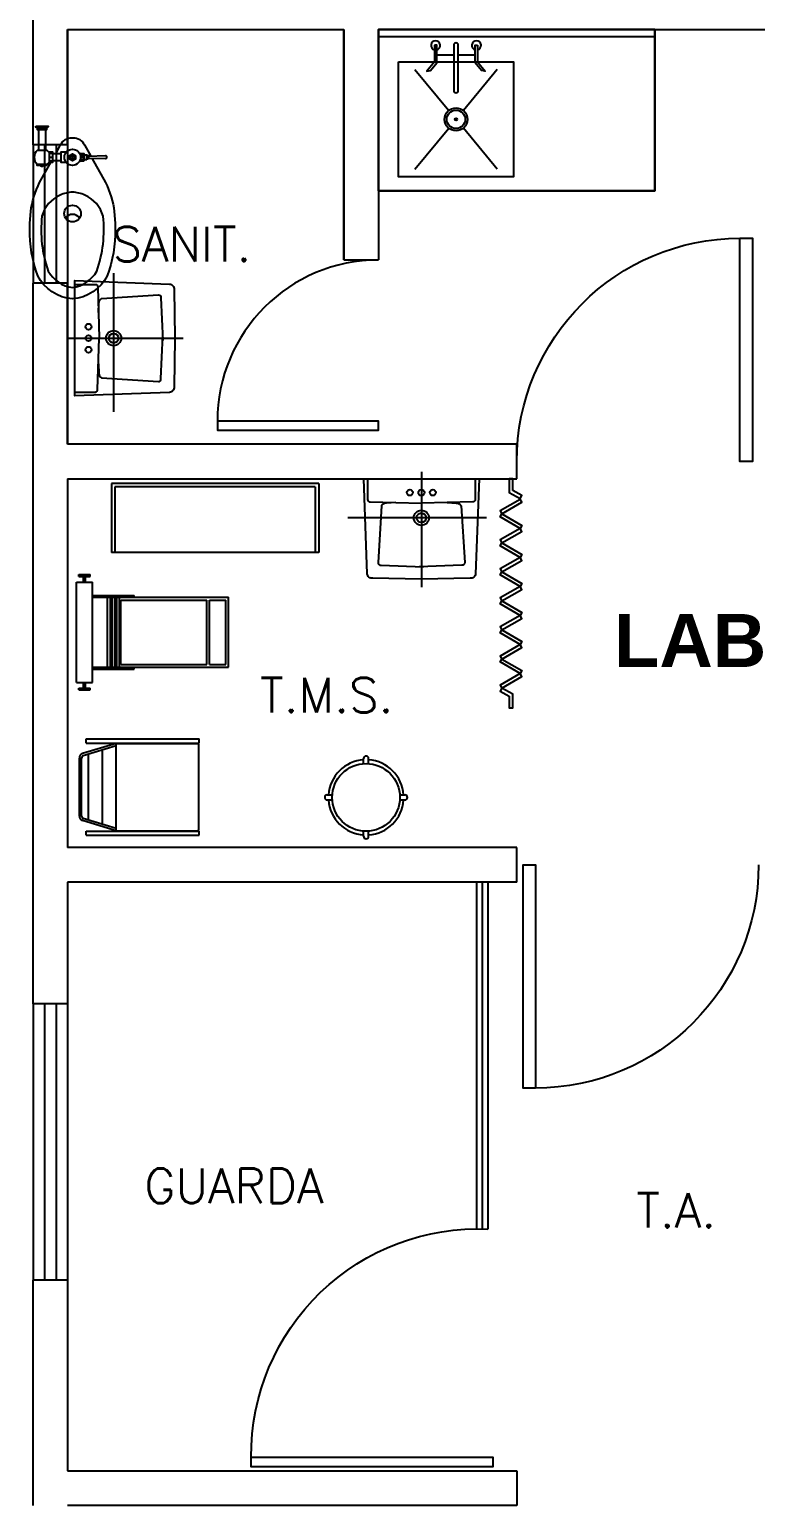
# Model space of a CAD drawing. Header units: millimetres. Extents: x 2523 to 2756, y 378 to 482.
# Drawn here: x 2724.95 to 2728.1, y 387.42 to 393.82 of the extents above; entities that cross this region are included whole.
import ezdxf
from ezdxf.enums import TextEntityAlignment as Align

# ---------------------------------------------------------------- set-up
doc = ezdxf.new("R2010")
doc.units = ezdxf.units.MM
for name, color, linetype in [('CANCEL', 6, 'Continuous'), ('M', 5, 'Continuous'), ('MOBILIARIO', 161, 'Continuous'), ('MOBSANIT', 161, 'Continuous'), ('TEX-MOB', 11, 'Continuous'), ('TEXTO', 3, 'Continuous'), ('TEXTOS', 3, 'Continuous')]:
    doc.layers.add(name, color=color, linetype=linetype)
doc.styles.add('ArialB', font='arialbd.ttf')
doc.styles.add('HANDLET', font='handlet.shx')
doc.styles.add('ROMANS', font='romans.shx')

# ---------------------------------------------------------------- blocks, each defined once
blk = doc.blocks.new('CORT1')
for points in [[(-0.9436, -0.0075), (-0.9936, -0.0075), (-0.9936, 0.0075), (-0.9349, 0.0075), (-0.9077, -0.0396), (-0.9207, -0.0471)], [(-0.9047, -0.0396), (-0.8547, 0.0471), (-0.8417, 0.0396), (-0.8917, -0.0471)], [(-0.7787, -0.0396), (-0.8287, 0.0471), (-0.8417, 0.0396), (-0.7917, -0.0471)], [(-0.7787, -0.0396), (-0.7287, 0.0471), (-0.7157, 0.0396), (-0.7657, -0.0471)], [(-0.6527, -0.0396), (-0.7027, 0.0471), (-0.7157, 0.0396), (-0.6657, -0.0471)], [(-0.6527, -0.0396), (-0.6027, 0.0471), (-0.5897, 0.0396), (-0.6397, -0.0471)], [(-0.5268, -0.0396), (-0.5768, 0.0471), (-0.5897, 0.0396), (-0.5397, -0.0471)], [(-0.5268, -0.0396), (-0.4768, 0.0471), (-0.4638, 0.0396), (-0.5138, -0.0471)], [(-0.4008, -0.0396), (-0.4508, 0.0471), (-0.4638, 0.0396), (-0.4138, -0.0471)], [(-0.4008, -0.0396), (-0.3508, 0.0471), (-0.3378, 0.0396), (-0.3878, -0.0471)], [(-0.2748, -0.0396), (-0.3248, 0.0471), (-0.3378, 0.0396), (-0.2878, -0.0471)], [(-0.2748, -0.0396), (-0.2248, 0.0471), (-0.2118, 0.0396), (-0.2618, -0.0471)], [(-0.1488, -0.0396), (-0.1988, 0.0471), (-0.2118, 0.0396), (-0.1618, -0.0471)], [(-0.1488, -0.0396), (-0.0988, 0.0471), (-0.0858, 0.0396), (-0.1358, -0.0471)], [(-0.05, 0.0075), (0, 0.0075), (0, -0.0075), (-0.0587, -0.0075), (-0.0858, 0.0396), (-0.0728, 0.0471)]]:
    blk.add_lwpolyline(points, close=True)
blk = doc.blocks.new('OBLVSMPROV')
for points in [[(0, 0.1999), (0, -0.3015)], [(0.282, 0), (-0.3191, 0)]]:
    blk.add_lwpolyline(points)
for points in [[(-0.0012, -0.2661), (-0.2113, -0.2622, -0.448672), (-0.235, -0.2426), (-0.2503, 0.1689, -0.425069), (-0.2503, 0.1689), (-0.0003, 0.1689)], [(-0.2337, 0.1689), (-0.2337, 0.0791, 0.440685), (-0.223, 0.0693), (0, 0.063)], [(0.2337, 0.1689), (0.2337, 0.0791, -0.440685), (0.223, 0.0693), (0, 0.063)], [(0.0003, 0.1689), (0.2503, 0.1689, -0.425069), (0.2503, 0.1689), (0.235, -0.2426, -0.448672), (0.2113, -0.2622), (0.0012, -0.2661)], [(-0.1115, 0.0661), (-0.1516, 0.064, 0.229331), (-0.1725, 0.0526), (-0.188, -0.1946, 0.498504), (-0.1752, -0.2055), (0.0098, -0.213)], [(0.1115, 0.0661), (0.1516, 0.064, -0.229331), (0.1725, 0.0526), (0.188, -0.1946, -0.498504), (0.1752, -0.2055), (-0.0098, -0.213)]]:
    blk.add_lwpolyline(points, format="xyb")
for centre, radius in [((-0.0499, 0.1092), 0.0129), ((0, 0.1092), 0.0129), ((0.0499, 0.1092), 0.0129), ((0, 0), 0.0328), ((0, 0), 0.0208)]:
    blk.add_circle(centre, radius)
blk = doc.blocks.new('301')
at = {"linetype": 'Continuous'}
for p, q in [((-0.2175, 0), (0.2175, 0)), ((-0.2175, 0), (-0.2175, -0.07)), ((0.2175, 0), (0.2175, -0.07)), ((-0.2505, -0.01), (-0.2505, -0.06)), ((-0.2505, -0.01), (-0.2425, -0.01)), ((-0.2505, -0.06), (-0.2425, -0.06)), ((-0.2425, -0.01), (-0.2425, -0.06)), ((-0.2425, -0.031), (-0.2175, -0.031)), ((-0.2425, -0.039), (-0.2175, -0.039)), ((0.2175, -0.031), (0.2425, -0.031)), ((0.2175, -0.039), (0.2425, -0.039)), ((0.2425, -0.01), (0.2425, -0.06)), ((0.2425, -0.01), (0.2505, -0.01)), ((0.2425, -0.06), (0.2505, -0.06)), ((0.2505, -0.01), (0.2505, -0.06)), ((-0.2175, -0.07), (0.2175, -0.07)), ((-0.16, -0.07), (-0.16, -0.25)), ((-0.152, -0.07), (-0.152, -0.66)), ((0.152, -0.07), (0.152, -0.66)), ((0.16, -0.07), (0.16, -0.25)), ((-0.152, -0.135), (0.152, -0.135)), ((-0.152, -0.147), (0.152, -0.147)), ((-0.152, -0.155), (0.152, -0.155)), ((-0.152, -0.167), (0.152, -0.167)), ((-0.152, -0.175), (0.152, -0.175)), ((-0.152, -0.187), (0.152, -0.187)), ((-0.14, -0.192), (0.14, -0.192)), ((-0.14, -0.192), (-0.14, -0.566)), ((0.14, -0.192), (0.14, -0.566)), ((-0.16, -0.25), (-0.152, -0.25)), ((0.152, -0.25), (0.16, -0.25)), ((-0.14, -0.566), (0.14, -0.566)), ((-0.14, -0.578), (0.14, -0.578)), ((-0.14, -0.578), (-0.14, -0.648)), ((0.14, -0.578), (0.14, -0.648)), ((-0.152, -0.66), (0.152, -0.66)), ((-0.14, -0.648), (0.14, -0.648))]:
    blk.add_line(p, q, dxfattribs=at)
at = {"layer": 'TEX-MOB', "style": 'HANDLET'}
blk.add_attdef('301', text='', height=0.075, dxfattribs=at).set_placement((0, -0.4278), align=Align.MIDDLE_CENTER)
blk = doc.blocks.new('68')
at = {"linetype": 'Continuous'}
for p, q in [((-0.1269, 0.3256), (0.1255, 0.3256)), ((-0.2097, 0.2956), (-0.1917, 0.2956)), ((-0.2097, 0.2956), (-0.2097, -0.1944)), ((-0.1917, 0.2956), (-0.1917, -0.1944)), ((-0.1902, 0.1656), (-0.146, 0.3114)), ((-0.1797, 0.1656), (-0.1364, 0.3085)), ((-0.1434, 0.2856), (0.142, 0.2856)), ((-0.1269, 0.3156), (0.1255, 0.3156)), ((0.1784, 0.1656), (0.135, 0.3085)), ((0.1888, 0.1656), (0.1446, 0.3114)), ((0.1903, 0.2956), (0.2083, 0.2956)), ((0.1903, 0.2956), (0.1903, -0.1944)), ((0.2083, 0.2956), (0.2083, -0.1944)), ((-0.1616, 0.2256), (0.1602, 0.2256)), ((-0.1902, 0.1656), (-0.1902, -0.1879)), ((-0.1902, 0.1656), (0.1888, 0.1656)), ((0.1888, 0.1656), (0.1888, -0.1879)), ((-0.2097, -0.1944), (-0.1917, -0.1944)), ((-0.1852, -0.1929), (0.1838, -0.1929)), ((0.1903, -0.1944), (0.2083, -0.1944))]:
    blk.add_line(p, q, dxfattribs=at)
for centre, radius, start, end in [((-0.1269, 0.3056), 0.02, 90, 163.13663), ((0.1255, 0.3056), 0.02, 16.86337, 90), ((-0.1269, 0.3056), 0.01, 90, 163.13663), ((0.1255, 0.3056), 0.01, 16.86337, 90), ((-0.1852, -0.1879), 0.005, 180, 270), ((0.1838, -0.1879), 0.005, 270, 0)]:
    blk.add_arc(centre, radius, start, end, dxfattribs=at)
at = {"layer": 'TEXTO', "style": 'HANDLET'}
blk.add_attdef('68', text='', height=0.075, dxfattribs=at).set_placement((0.0112, -0.0135), align=Align.MIDDLE_CENTER)
blk = doc.blocks.new('86')
at = {"linetype": 'Continuous'}
for p, q in [((-0.0109, 0.1688), (-0.0109, 0.1466)), ((0.0109, 0.1688), (0.0109, 0.1466)), ((-0.1688, 0.0109), (-0.1466, 0.0109)), ((0.1466, 0.0109), (0.1688, 0.0109)), ((-0.1688, -0.0109), (-0.1466, -0.0109)), ((0.1466, -0.0109), (0.1688, -0.0109)), ((-0.0109, -0.1466), (-0.0109, -0.1688)), ((0.0109, -0.1466), (0.0109, -0.1688))]:
    blk.add_line(p, q, dxfattribs=at)
blk.add_circle((0, 0), 0.147, dxfattribs=at)
for centre, radius, start, end in [((0, 0), 0.1633, 93.82255, 176.17745), ((0, 0.1688), 0.0109, 0, 180), ((0, 0), 0.1633, 3.82255, 86.17745), ((-0.1688, 0), 0.0109, 90, 270), ((0.1688, 0), 0.0109, 270, 90), ((0, 0), 0.1633, 183.82255, 266.17745), ((0, 0), 0.1633, 273.82255, 356.17745), ((0, -0.1688), 0.0109, 180, 0)]:
    blk.add_arc(centre, radius, start, end, dxfattribs=at)
at = {"layer": 'TEX-MOB', "style": 'HANDLET'}
blk.add_attdef('86', text='', height=0.075, dxfattribs=at).set_placement((0, 0), align=Align.MIDDLE_CENTER)
blk = doc.blocks.new('255')
at = {"linetype": 'Continuous'}
for p, q in [((-0.45, 0), (0.45, 0)), ((-0.45, 0), (-0.45, -0.3)), ((0.45, 0), (0.45, -0.3)), ((-0.435, -0.015), (0.435, -0.015)), ((-0.435, -0.015), (-0.435, -0.3)), ((0.435, -0.015), (0.435, -0.3)), ((-0.45, -0.3), (0.45, -0.3))]:
    blk.add_line(p, q, dxfattribs=at)
blk = doc.blocks.new('P10')
blk.add_lwpolyline([(-0.9, 0.9), (-0.95, 0.9), (-0.95, 0), (-0.9, 0)], close=True)
blk.add_arc((-0.9, 0), 0.9, 0, 90)
blk = doc.blocks.new('PK120')
at = {"layer": 'CANCEL'}
blk.add_lwpolyline([(1.1783, -0.025), (1.1783, 1.175), (1.1306, 1.175), (1.1306, -0.025), (1.1783, -0.025), (1.1783, 1.165)], dxfattribs=at)
blk.add_arc((1.1237, 0.0502), 1.1248, 89.65061, 182.55726, dxfattribs=at)
blk = doc.blocks.new('A$C05C22262')
for p, q in [((0.0372, 0.7345), (0.0372, 0.6445)), ((0.0672, 0.7345), (0.0672, 0.6445)), ((0.1355, 0.6305), (0.0975, 0.6305)), ((0.1355, 0.5995), (0.0975, 0.5995))]:
    blk.add_line(p, q)
at = {"color": 8}
for p, q in [((0.0383, 0.7345), (0.0383, 0.742)), ((0.0522, 0.7345), (0.0522, 0.742)), ((0.0661, 0.7345), (0.0661, 0.742)), ((0.0331, 0.5855), (0.0331, 0.5844)), ((0.0373, 0.5789), (0.0373, 0.5844)), ((0.0522, 0.5789), (0.0522, 0.5844)), ((0.0671, 0.5789), (0.0671, 0.5844)), ((0.0713, 0.5855), (0.0713, 0.5844)), ((0.0975, 0.6321), (0.0854, 0.6321)), ((0.0854, 0.615), (0.0975, 0.615)), ((0.0975, 0.5979), (0.0854, 0.5979)), ((0.19, 0.615), (0.18, 0.615)), ((0.185, 0.61), (0.185, 0.62)), ((0.2212, 0.6272), (0.2178, 0.6272)), ((0.2212, 0.6028), (0.2178, 0.6028)), ((0.2345, 0.624), (0.2212, 0.624)), ((0.2345, 0.615), (0.2212, 0.615)), ((0.2345, 0.606), (0.2212, 0.606))]:
    blk.add_line(p, q, dxfattribs=at)
for points in [[(0.0254, 0.75), (0.079, 0.75, -0.443315), (0.0715, 0.742), (0.033, 0.742, -0.443315)], [(0.0485, 0.5789), (0.0559, 0.5789), (0.0559, 0.577, -0.414214), (0.0537, 0.5748), (0.0507, 0.5748, -0.414214), (0.0485, 0.577)], [(0.254, 0.611), (0.3289, 0.6091, 0.421553), (0.334, 0.6141), (0.334, 0.6159, 0.421553), (0.3289, 0.6209), (0.254, 0.619)]]:
    blk.add_lwpolyline(points, format="xyb", close=True, dxfattribs=at)
for points in [[(0.0716, 0.742), (0.0716, 0.7345), (0.0329, 0.7345), (0.0329, 0.742)], [(0.0319, 0.5844), (0.0726, 0.5844), (0.0726, 0.5789), (0.0319, 0.5789)], [(0.198, 0.6225), (0.198, 0.6075), (0.185, 0.6), (0.172, 0.6075), (0.172, 0.6225), (0.185, 0.63)], [(0.2345, 0.5985), (0.2212, 0.5985), (0.2212, 0.6315), (0.2345, 0.6315)], [(0.2468, 0.6037), (0.2345, 0.6037), (0.2345, 0.6263), (0.2468, 0.6263)], [(0.254, 0.6076), (0.2468, 0.6076), (0.2468, 0.6224), (0.254, 0.6224)]]:
    blk.add_lwpolyline(points, close=True, dxfattribs=at)
for points in [[(0.0854, 0.6346, 0.154601), (0.0726, 0.6445), (0.0319, 0.6445, 0.455032), (0.0319, 0.5855), (0.0713, 0.5855, 0.259938), (0.0854, 0.5954)], [(0.112, 0.6305), (0.1331, 0.6684, -0.290731), (0.1829, 0.7), (0.185, 0.7), (0.1871, 0.7, -0.290731), (0.2369, 0.6684), (0.2642, 0.6193)], [(0.269, 0.6106), (0.3276, 0.5055, -0.085425), (0.3664, 0.3793), (0.37, 0.3285), (0.37, 0.304, -0.095638), (0.3357, 0.1009, -0.260174), (0.185, 0, -0.260174), (0.0343, 0.1009, -0.095638), (0, 0.304), (0, 0.3285), (0.0036, 0.3793, -0.085425), (0.0424, 0.5055), (0.0906, 0.592)]]:
    blk.add_lwpolyline(points, format="xyb")
blk.add_lwpolyline([(0.0854, 0.592), (0.0854, 0.638), (0.0975, 0.638), (0.0975, 0.592)], close=True)
blk.add_lwpolyline([(0.1588, 0.5918), (0.1355, 0.5918), (0.1355, 0.6382), (0.1588, 0.6382)])
blk.add_lwpolyline([(0.185, 0.4634, 0.094025), (0.1309, 0.4507, 0.231007), (0.0523, 0.359), (0.0523, 0.359, 0.115347), (0.08, 0.1212, 0.246972), (0.185, 0.0502, 0.246972), (0.29, 0.1212, 0.115347), (0.3177, 0.359), (0.3177, 0.359, 0.231007), (0.2391, 0.4507, 0.094025)], format="xyb", close=True)
for radius in [0.035, 0.0095]:
    blk.add_circle((0.185, 0.615), radius)
blk.add_circle((0.185, 0.3704), 0.0362, dxfattribs=at)
blk.add_arc((0.185, 0.3312), 0.0362, 32.83407, 147.16593, dxfattribs=at)
blk = doc.blocks.new('WC')
at = {"layer": 'MOBSANIT', "rotation": 180}
blk.add_blockref('A$C05C22262', (0.1695, 0.75), dxfattribs=at)

msp = doc.modelspace()

# ---------------------------------------------------------------- linework, layer by layer
at = {"layer": 'CANCEL'}
for p, q in [((2724.9652, 393.3232, -0.0019), (2724.9652, 392.7232, -0.0019)), ((2725.0152, 393.3232, -0.0019), (2725.0152, 392.7232, -0.0019)), ((2725.0652, 393.3232, -0.0019), (2725.0652, 392.7232, -0.0019)), ((2725.1152, 393.3232, -0.0019), (2725.1152, 392.7232, -0.0019)), ((2726.8902, 390.1232, -0.0019), (2726.8902, 388.6173)), ((2726.9152, 390.1232, -0.0019), (2726.9152, 388.6173)), ((2726.9402, 390.1232, -0.0019), (2726.9402, 388.6173)), ((2724.9652, 389.5957), (2724.9652, 388.3957)), ((2725.0152, 389.5957), (2725.0152, 388.3957)), ((2725.0652, 389.5957), (2725.0652, 388.3957)), ((2725.1152, 389.5957), (2725.1152, 388.3957))]:
    msp.add_line(p, q, dxfattribs=at)
at = {"layer": 'M'}
for p, q in [((2724.9652, 393.3232, -0.0019), (2724.9652, 400.1877, -0.0005)), ((2725.1152, 393.8232, -0.0019), (2725.1152, 393.3232, -0.0019)), ((2725.1152, 393.8232, -0.0019), (2726.3152, 393.8232, -0.0019)), ((2725.1152, 393.3232, -0.0019), (2725.1152, 393.8232, -0.0019)), ((2726.3152, 392.8232, -0.0019), (2726.3152, 393.8232, -0.0019)), ((2726.3152, 393.8232, -0.0019), (2726.3152, 392.8232, -0.0019)), ((2726.4652, 393.8232, -0.0019), (2730.3402, 393.8232, -0.0019)), ((2726.4652, 393.8232, -0.0019), (2726.4652, 392.8232, -0.0019)), ((2725.1152, 393.3232, -0.0019), (2724.9652, 393.3232, -0.0019)), ((2726.3152, 392.8232, -0.0019), (2726.4652, 392.8232, -0.0019)), ((2725.1152, 392.7232, -0.0019), (2724.9652, 392.7232, -0.0019)), ((2724.9652, 389.5957), (2724.9652, 392.7232, -0.0019)), ((2725.1152, 392.7232, -0.0019), (2725.1152, 392.0232, -0.0019)), ((2725.1152, 392.0232, -0.0019), (2725.1152, 392.7232, -0.0019)), ((2727.0652, 392.0232, -0.0019), (2725.1152, 392.0232, -0.0019)), ((2725.1152, 391.8732, -0.0019), (2725.1152, 390.2732, -0.0019)), ((2725.1152, 391.8732, -0.0019), (2727.0652, 391.8732, -0.0019)), ((2725.1152, 390.1232, -0.0019), (2725.1152, 389.5957)), ((2727.0652, 390.1232, -0.0019), (2725.1152, 390.1232, -0.0019)), ((2725.1152, 389.5957), (2724.9652, 389.5957)), ((2725.1152, 388.3957), (2724.9652, 388.3957)), ((2724.9652, 387.4181), (2724.9652, 388.3957)), ((2725.1152, 388.3957), (2725.1152, 387.5681)), ((2725.1152, 387.5681), (2727.0652, 387.5681)), ((2727.0652, 387.4181), (2725.1152, 387.4181)), ((2727.0652, 387.4181), (2726.9152, 387.4181))]:
    msp.add_line(p, q, dxfattribs=at)
at = {"layer": 'M', "elevation": -0.0019}
for points in [[(2727.0652, 391.8732), (2727.0652, 392.0232)], [(2727.0652, 390.2732), (2725.1152, 390.2732)], [(2727.0652, 390.1232), (2727.0652, 390.2732)]]:
    msp.add_lwpolyline(points, dxfattribs=at)
at = {"layer": 'M'}
for points in [[(2727.0652, 387.5681), (2727.0652, 387.4181)], [(2727.0652, 387.4181), (2726.9152, 387.4181)]]:
    msp.add_lwpolyline(points, dxfattribs=at)
at = {"layer": 'MOBILIARIO'}
for p, q in [((2726.6234, 393.6497, -636.5162), (2726.7698, 393.472, -113.573)), ((2726.9797, 393.6497, -636.5162), (2726.8333, 393.472, -113.573)), ((2726.6234, 393.2171, -636.5162), (2726.7698, 393.3948, -113.573)), ((2726.9797, 393.2171, -636.5162), (2726.8333, 393.3948, -113.573))]:
    msp.add_line(p, q, dxfattribs=at)
for points in [[(2726.4652, 393.1232), (2726.4652, 393.8232), (2727.6652, 393.8232), (2727.6652, 393.1232)], [(2726.4652, 393.8232), (2726.4652, 393.1232), (2727.6652, 393.1232), (2727.6652, 393.8232)]]:
    msp.add_lwpolyline(points, close=True, dxfattribs=at)
for points, elevation in [([(2726.4652, 393.7932), (2727.6652, 393.7932)], -0.0019), ([(2726.7178, 393.7132), (2726.7915, 393.7132)], -1000.4598), ([(2726.8115, 393.7132), (2726.8852, 393.7132)], -1000.4598)]:
    msp.add_lwpolyline(points, dxfattribs=dict(at, elevation=elevation))
for points, elevation in [([(2726.7078, 393.7546), (2726.7078, 393.6824), (2726.6748, 393.6431), (2726.6903, 393.646), (2726.7178, 393.6788), (2726.7178, 393.7546)], -1000.4579), ([(2726.8952, 393.7546), (2726.8952, 393.6824), (2726.9283, 393.6431), (2726.9128, 393.646), (2726.8852, 393.6788), (2726.8852, 393.7546)], -1000.4579), ([(2726.5515, 393.6834), (2727.0515, 393.6834), (2727.0515, 393.1834), (2726.5515, 393.1834)], 0)]:
    msp.add_lwpolyline(points, close=True, dxfattribs=dict(at, elevation=elevation))
at = {"layer": 'MOBILIARIO', "elevation": 0}
msp.add_lwpolyline([(2726.8115, 393.5589), (2726.8115, 393.7555, 1), (2726.7915, 393.7555), (2726.7915, 393.5589, 1)], format="xyb", close=True, dxfattribs=at)
at = {"layer": 'MOBILIARIO'}
for radius in [0.05, 0.04, 0.005]:
    msp.add_circle((2726.8015, 393.4334, -0.0018), radius, dxfattribs=at)
for centre in [(2726.7128, 393.7546, -1000.4598), (2726.8902, 393.7546, -1000.4598)]:
    msp.add_arc(centre, 0.02, 284.47751, 255.52249, dxfattribs=at)

# ---------------------------------------------------------------- block references
at = {"layer": 'CANCEL', "xscale": -1.076643809718736, "yscale": 1.076643809718736, "zscale": 1.0766438099693}
msp.add_blockref('P10', (2727.0652, 391.9482, -0.0019), dxfattribs=at)
at = {"layer": 'CANCEL'}
for name, p, xscale, yscale, zscale, rotation in [('P10', (2726.4652, 392.8232, -0.0019), 0.7776000001467764, 0.7776000001467764, 0.7776000001467764, 90), ('P10', (2728.1152, 390.1982, -0.0019), -1.076643809718736, 1.076643809718736, 1.0766438099693, 180), ('PK120', (2726.9402, 388.6174), -0.8750000001110104, 0.8750000001110104, 0.8750000001110104, 90.00000000000007)]:
    msp.add_blockref(name, p, dxfattribs=dict(at, xscale=xscale, yscale=yscale, zscale=zscale, rotation=rotation))
at = {"layer": 'MOBILIARIO'}
for name, p, rotation in [('WC', (2725.1211, 393.4038, -0.0019), 180), ('OBLVSMPROV', (2725.3151, 392.4836, -0.0019), 89.99870148828263), ('OBLVSMPROV', (2726.6512, 391.7043, -0.0019), 359.9987014882826), ('301', (2725.1538, 391.2075, -0.0019), 90), ('68', (2725.4919, 390.5363, -0.0019), 90), ('86', (2726.411, 390.4908, -0.0019), 90)]:
    msp.add_blockref(name, p, dxfattribs=dict(at, rotation=rotation))
at = {"layer": 'MOBILIARIO', "xscale": -1}
for name, p, rotation in [('CORT1', (2727.0402, 390.8797, -0.0019), 90), ('255', (2725.7556, 391.853, -0.0019), 359.9999999999999)]:
    msp.add_blockref(name, p, dxfattribs=dict(at, rotation=rotation))

# ---------------------------------------------------------------- texts
at = {"style": 'ArialB'}
msp.add_text('LABORATORIO', height=0.23, dxfattribs=at).set_placement((2727.4881, 391.0567))
at = {"layer": 'TEXTOS', "style": 'ROMANS'}
for s, p in [('SANIT.', (2725.309, 392.8169, -0.0019)), ('T.M.S.', (2725.9509, 390.86, -0.0019)), ('GUARDA', (2725.4484, 388.7305)), ('T.A.', (2727.5839, 388.6238))]:
    msp.add_text(s, height=0.15, rotation=360, dxfattribs=at).set_placement(p)

doc.saveas('drawing.dxf')
